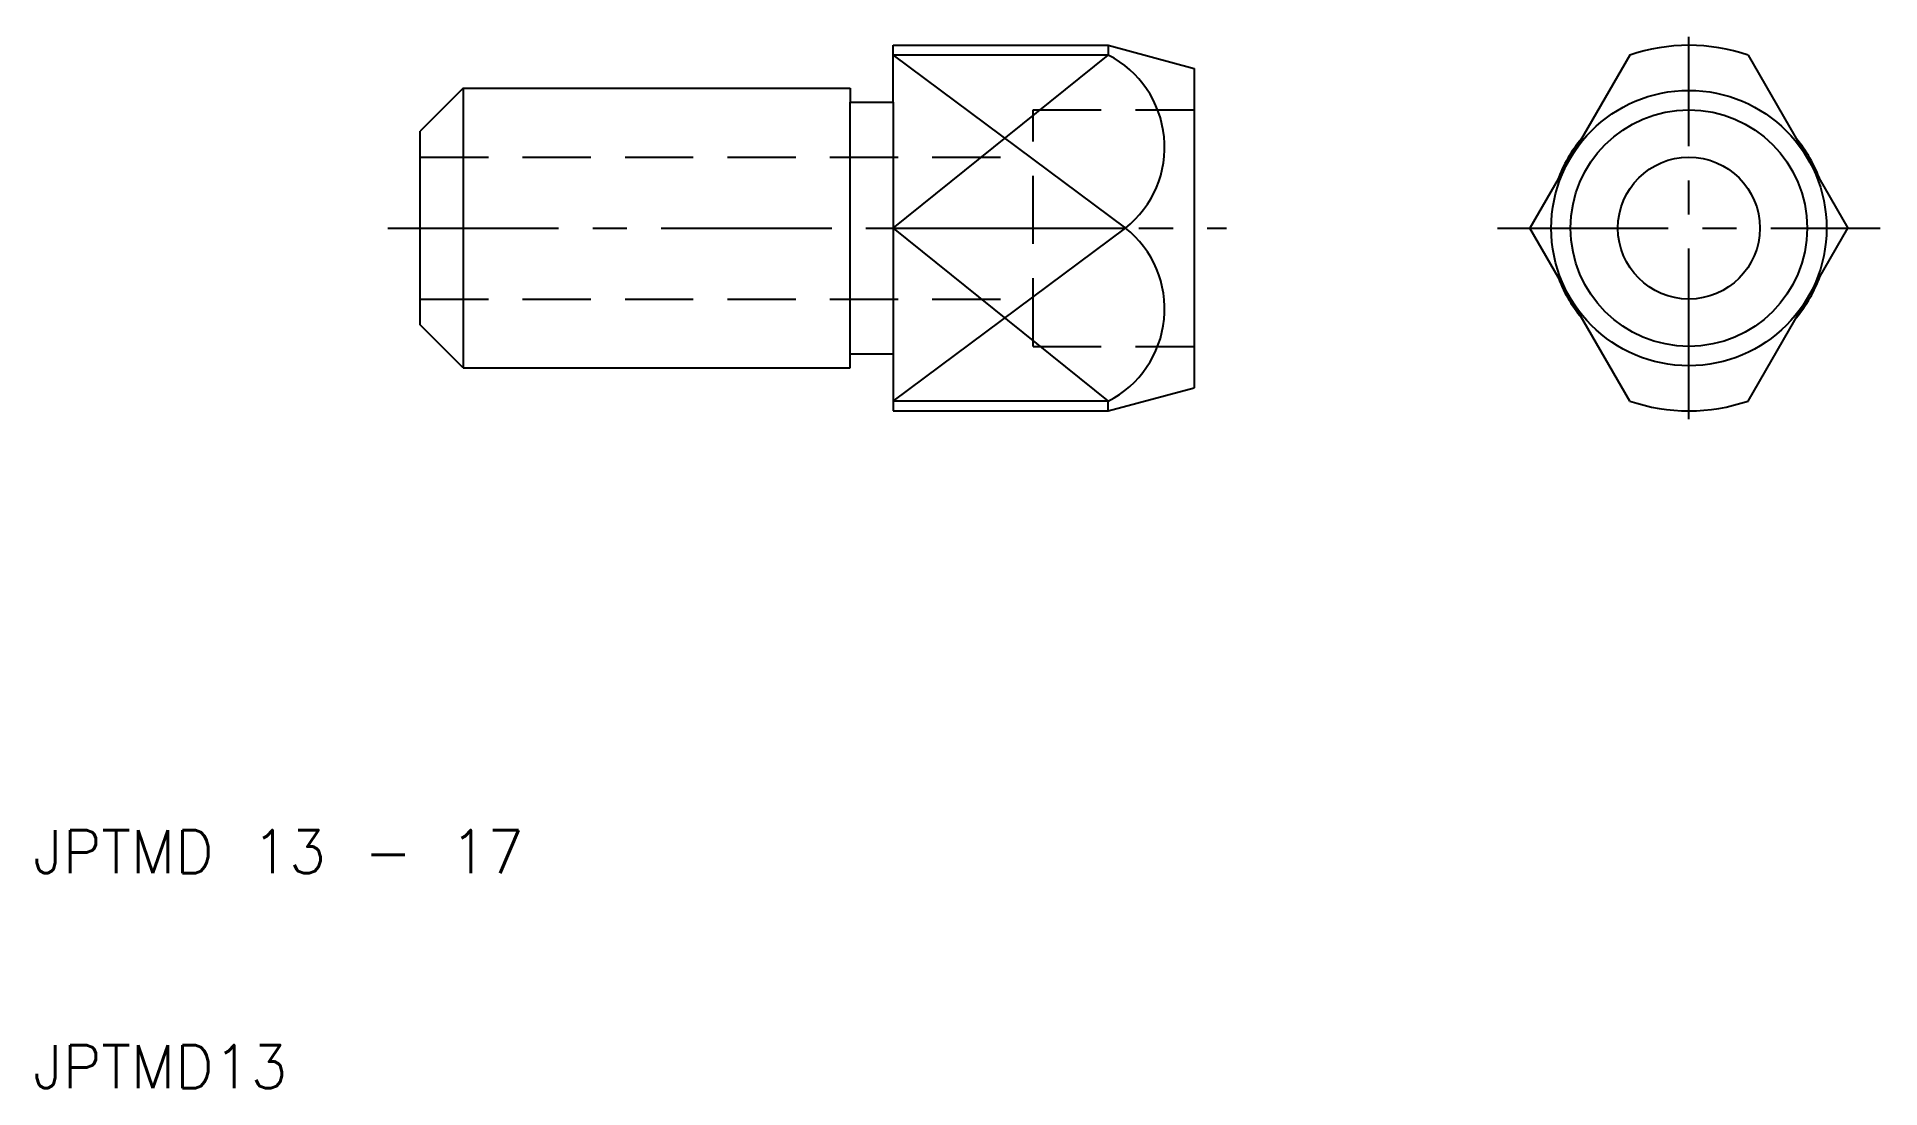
# Model space of a CAD drawing. Extents: x 10.2 to 95.9, y 10 to 58.9.
import ezdxf

# ---------------------------------------------------------------- set-up
doc = ezdxf.new("R2010")
doc.units = 0
doc.header["$LTSCALE"] = 0.25
doc.linetypes.add('CENTER', pattern=[50.8, 31.75, -6.35, 6.35, -6.35])
doc.linetypes.add('DASHED', pattern=[19.05, 12.7, -6.35])
doc.layers.get('0').update_dxf_attribs({"linetype": 'CONTINUOUS'})
doc.layers.add('CENTER', color=1, linetype='CENTER')
doc.styles.get("Standard").update_dxf_attribs({"font": 'txt.shx', "bigfont": 'extfont.shx'})

msp = doc.modelspace()

# ---------------------------------------------------------------- linework, layer by layer
for p, q in [((50, 58.5), (60, 58.5)), ((50, 55.85), (50, 58.5)), ((60, 58.5), (64, 57.428)), ((60, 58.5), (60, 58.043)), ((60, 58.043), (50, 58.043)), ((84.25, 58.043), (79.606, 50)), ((89.75, 58.043), (94.394, 50)), ((64, 57.428), (64, 42.572)), ((30, 56.5), (28, 54.5)), ((30, 56.5), (30, 43.5)), ((30, 56.5), (48, 56.5)), ((48, 56.5), (48, 55.85)), ((48, 44.15), (48, 55.85)), ((48, 55.85), (50, 55.85)), ((50, 55.85), (50, 44.15)), ((28, 45.5), (28, 54.5)), ((50, 50), (60.8, 50)), ((84.25, 41.957), (79.606, 50)), ((89.75, 41.957), (94.394, 50)), ((30, 43.5), (28, 45.5)), ((48, 43.5), (48, 44.15)), ((48, 44.15), (50, 44.15)), ((50, 44.15), (50, 41.5)), ((30, 43.5), (48, 43.5)), ((60, 41.5), (64, 42.572)), ((60, 41.957), (50, 41.957)), ((50, 41.5), (60, 41.5)), ((60, 41.5), (60, 41.957))]:
    msp.add_line(p, q)
at = {"color": 3}
for p, q in [((50, 58.043), (60.8, 50)), ((50, 50), (60, 58.043)), ((50, 50), (60, 41.957)), ((50, 41.957), (60.8, 50))]:
    msp.add_line(p, q, dxfattribs=at)
at = {"color": 3, "linetype": 'DASHED'}
for p, q in [((56.5, 55.5), (64, 55.5)), ((56.5, 44.5), (56.5, 55.5)), ((28, 53.3), (56.5, 53.3)), ((28, 46.7), (56.5, 46.7)), ((56.5, 44.5), (64, 44.5))]:
    msp.add_line(p, q, dxfattribs=at)
for radius in [6.403, 5.5, 3.3]:
    msp.add_circle((87, 50), radius)
for centre, radius, start, end in [((87, 50), 8.5, 71.1235, 108.8765), ((57.812, 53.764), 4.806, 308.44633, 62.9144), ((87, 50), 6.5, 140.08905, 159.91095), ((87, 50), 6.5, 20.08905, 39.91095), ((57.812, 46.236), 4.806, 297.0856, 51.55367), ((87, 50), 6.5, 200.08905, 219.91095), ((87, 50), 6.5, 320.08905, 339.91095), ((87, 50), 8.5, 251.1235, 288.8765)]:
    msp.add_arc(centre, radius, start, end)
at = {"layer": 'CENTER', "color": 1, "linetype": 'CENTER'}
for p, q in [((87, 41.106), (87, 58.894)), ((26.5, 50), (65.5, 50)), ((78.106, 50), (95.894, 50))]:
    msp.add_line(p, q, dxfattribs=at)

# ---------------------------------------------------------------- texts
for s, p in [('JPTMD 13 - 17', (10, 20)), ('JPTMD13', (10, 10))]:
    msp.add_text(s, height=2).set_placement(p)

doc.saveas('drawing.dxf')
